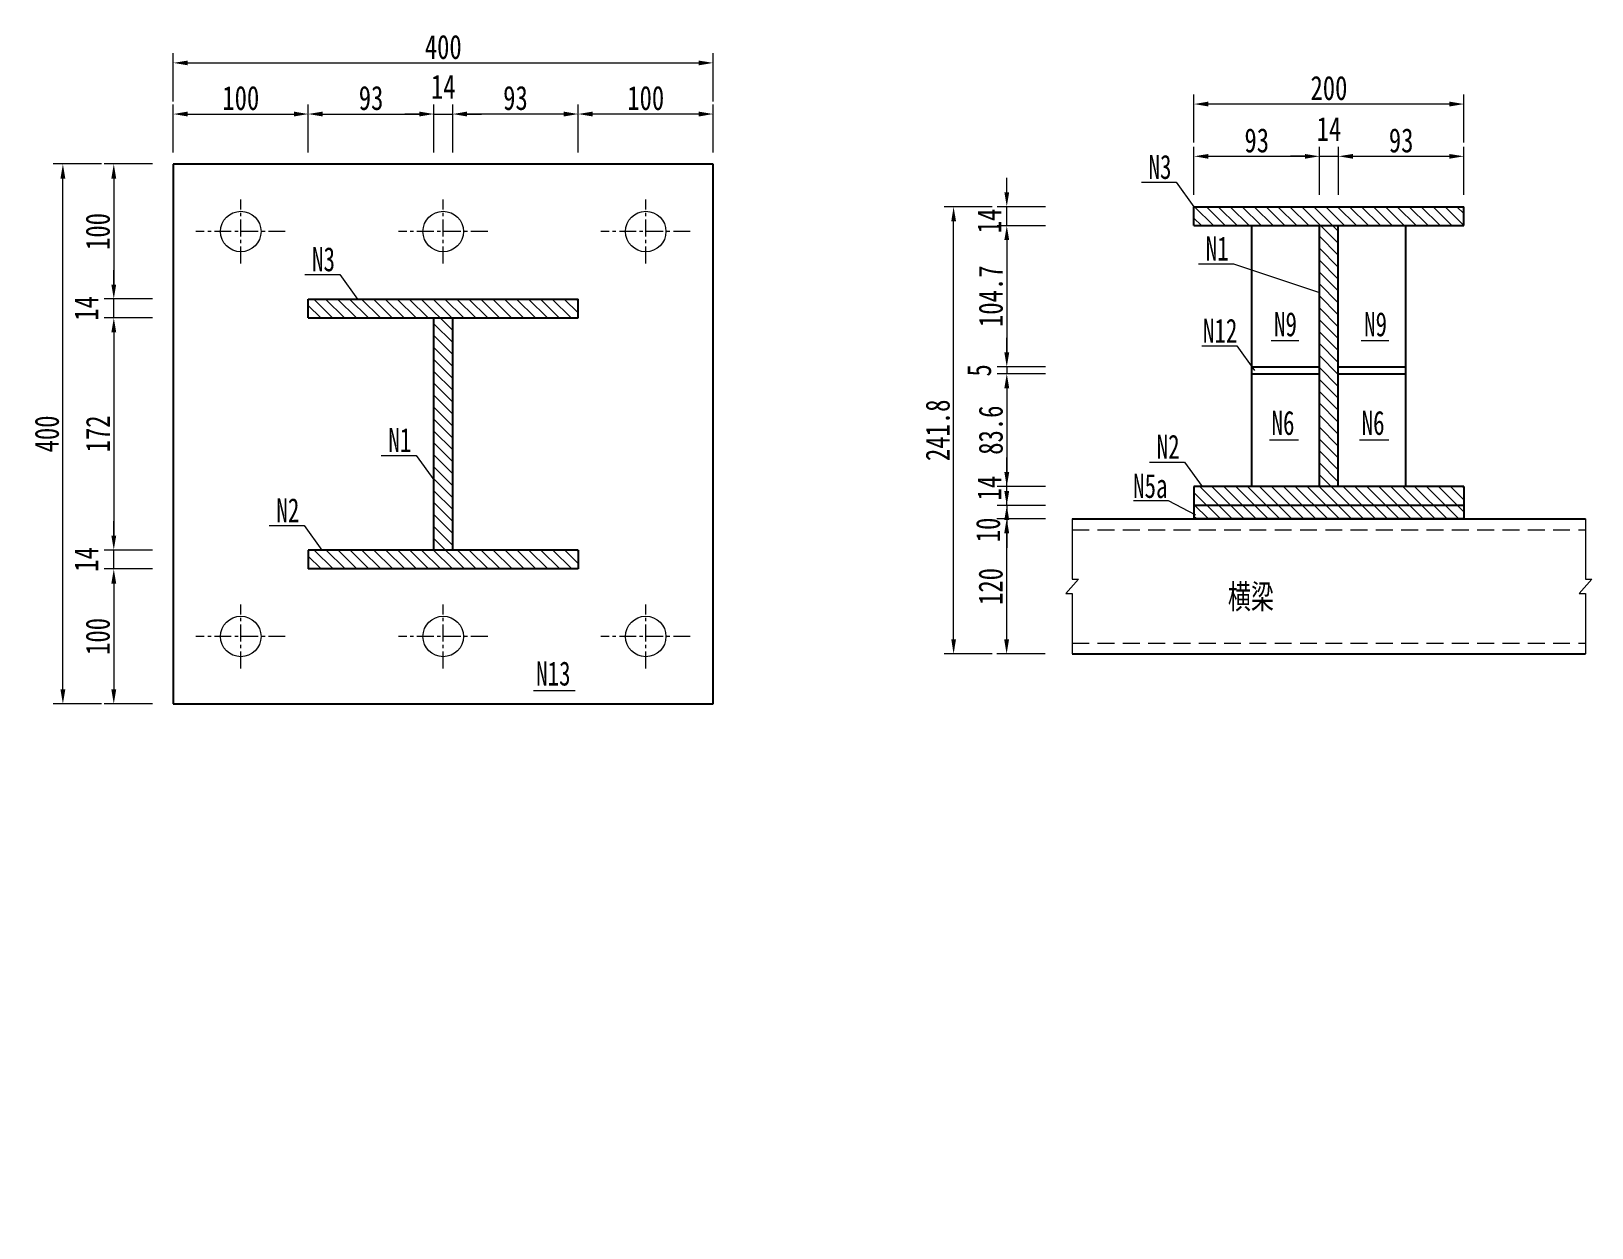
# Model space of a CAD drawing. Extents: x 98573 to 114325, y 0 to 100142.
# Drawn here: x 99855 to 101011, y 71827 to 72714 of the extents above; entities that cross this region are included whole.
import ezdxf

# ---------------------------------------------------------------- set-up
doc = ezdxf.new("R2010")
doc.units = 0
doc.header["$MEASUREMENT"] = 0
doc.linetypes.add('CENTERX2', pattern=[4, 2.5, -0.5, 0.5, -0.5])
doc.linetypes.add('DASHED2', pattern=[0.375, 0.25, -0.125])
doc.layers.get('Defpoints').update_dxf_attribs({"color": 9, "lineweight": 5})
for name, color, linetype, lineweight in [('dashed', 4, 'DASHED2', 5), ('中心线', 2, 'CENTERX2', 15), ('标注', 4, 'Continuous', 13), ('细线', 4, 'Continuous', 13), ('钢板单线', 6, 'Continuous', 25)]:
    doc.layers.add(name, color=color, linetype=linetype, lineweight=lineweight)
doc.styles.get("Standard").update_dxf_attribs({"font": '仿宋_GB2312.ttf', "width": 0.75})
doc.dimstyles.new('0.1', dxfattribs={"dimscale": 0, "dimtxt": 2.5, "dimasz": 1.5, "dimexe": 1, "dimexo": 1, "dimgap": 0.4, "dimtad": 1, "dimdec": 1, "dimdsep": 46, "dimtxsty": 'Standard', "dimcen": 0.2, "dimclrd": 256, "dimclre": 256, "dimclrt": 256, "dimadec": 3, "dimazin": 2, "dimtfac": 1, "dimtdec": 1, "dimtmove": 2, "dimatfit": 3, "dimfxl": 4, "dimfxlon": 1, "dimtolj": 1, "dimtzin": 0, "dimlwd": -1, "dimlwe": -1, "dimarcsym": 0})

# ---------------------------------------------------------------- blocks, each defined once
blk = doc.blocks.new('*D1183')
at = {"layer": 'Defpoints', "color": 0, "transparency": 16777216}
for p in [(100063.1, 72615.5), (99916.1, 72515.5), (100060.2, 72515.5)]:
    blk.add_point(p, dxfattribs=at)
at = {"layer": '标注', "transparency": 16777216}
for p, q in [((99944.7, 72615.5), (99909, 72615.5)), ((99944.7, 72515.5), (99909, 72515.5))]:
    blk.add_line(p, q, dxfattribs=at)
at = {"layer": '标注', "color": 4, "transparency": 16777216}
blk.add_line((99916.1, 72604.7), (99916.1, 72526.2), dxfattribs=at)
for points in [[(99914.3, 72604.7), (99917.9, 72604.7), (99916.1, 72615.5)], [(99914.3, 72526.2), (99917.9, 72526.2), (99916.1, 72515.5)]]:
    blk.add_solid(points, dxfattribs=at)
at = {"layer": '标注', "transparency": 16777216, "insert": (99904.3, 72565.5), "char_height": 17.86, "attachment_point": 5, "rotation": 90}
blk.add_mtext('\\A1;100', dxfattribs=at)
blk = doc.blocks.new('*D1184')
at = {"layer": 'Defpoints', "color": 0, "transparency": 16777216}
for p in [(99916.1, 72515.5), (100060.2, 72515.5), (100060.2, 72501.5)]:
    blk.add_point(p, dxfattribs=at)
at = {"layer": '标注', "color": 4, "transparency": 16777216}
for p, q in [((99916.1, 72526.2), (99916.1, 72536.9)), ((99916.1, 72501.5), (99916.1, 72515.5)), ((99916.1, 72490.7), (99916.1, 72480))]:
    blk.add_line(p, q, dxfattribs=at)
at = {"layer": '标注', "transparency": 16777216}
for p, q in [((99944.7, 72515.5), (99909, 72515.5)), ((99944.7, 72501.5), (99909, 72501.5))]:
    blk.add_line(p, q, dxfattribs=at)
at = {"layer": '标注', "color": 4, "transparency": 16777216}
for points in [[(99914.3, 72526.2), (99917.9, 72526.2), (99916.1, 72515.5)], [(99914.3, 72490.7), (99917.9, 72490.7), (99916.1, 72501.5)]]:
    blk.add_solid(points, dxfattribs=at)
at = {"layer": '标注', "transparency": 16777216, "insert": (99895.7, 72508.5), "char_height": 17.86, "attachment_point": 5, "rotation": 90}
blk.add_mtext('\\A1;14', dxfattribs=at)
blk = doc.blocks.new('*D1185')
at = {"layer": 'Defpoints', "color": 0, "transparency": 16777216}
for p in [(100060.2, 72501.5), (99916.1, 72329.5), (100060.2, 72329.5)]:
    blk.add_point(p, dxfattribs=at)
at = {"layer": '标注', "transparency": 16777216}
for p, q in [((99944.7, 72501.5), (99909, 72501.5)), ((99944.7, 72329.5), (99909, 72329.5))]:
    blk.add_line(p, q, dxfattribs=at)
at = {"layer": '标注', "color": 4, "transparency": 16777216}
blk.add_line((99916.1, 72490.7), (99916.1, 72340.2), dxfattribs=at)
for points in [[(99914.3, 72490.7), (99917.9, 72490.7), (99916.1, 72501.5)], [(99914.3, 72340.2), (99917.9, 72340.2), (99916.1, 72329.5)]]:
    blk.add_solid(points, dxfattribs=at)
at = {"layer": '标注', "transparency": 16777216, "insert": (99904.3, 72415.5), "char_height": 17.86, "attachment_point": 5, "rotation": 90}
blk.add_mtext('\\A1;172', dxfattribs=at)
blk = doc.blocks.new('*D1186')
at = {"layer": 'Defpoints', "color": 0, "transparency": 16777216}
for p in [(99916.1, 72329.5), (100060.2, 72329.5), (100060.2, 72315.5)]:
    blk.add_point(p, dxfattribs=at)
at = {"layer": '标注', "color": 4, "transparency": 16777216}
for p, q in [((99916.1, 72340.2), (99916.1, 72350.9)), ((99916.1, 72315.5), (99916.1, 72329.5)), ((99916.1, 72304.7), (99916.1, 72294))]:
    blk.add_line(p, q, dxfattribs=at)
at = {"layer": '标注', "transparency": 16777216}
for p, q in [((99944.7, 72329.5), (99909, 72329.5)), ((99944.7, 72315.5), (99909, 72315.5))]:
    blk.add_line(p, q, dxfattribs=at)
at = {"layer": '标注', "color": 4, "transparency": 16777216}
for points in [[(99914.3, 72340.2), (99917.9, 72340.2), (99916.1, 72329.5)], [(99914.3, 72304.7), (99917.9, 72304.7), (99916.1, 72315.5)]]:
    blk.add_solid(points, dxfattribs=at)
at = {"layer": '标注', "transparency": 16777216, "insert": (99895.7, 72322.5), "char_height": 17.86, "attachment_point": 5, "rotation": 90}
blk.add_mtext('\\A1;14', dxfattribs=at)
blk = doc.blocks.new('*D1187')
at = {"layer": 'Defpoints', "color": 0, "transparency": 16777216}
for p in [(100060.2, 72315.5), (99916.1, 72215.5), (100060.2, 72215.5)]:
    blk.add_point(p, dxfattribs=at)
at = {"layer": '标注', "transparency": 16777216}
for p, q in [((99944.7, 72315.5), (99909, 72315.5)), ((99944.7, 72215.5), (99909, 72215.5))]:
    blk.add_line(p, q, dxfattribs=at)
at = {"layer": '标注', "color": 4, "transparency": 16777216}
blk.add_line((99916.1, 72304.7), (99916.1, 72226.2), dxfattribs=at)
for points in [[(99914.3, 72304.7), (99917.9, 72304.7), (99916.1, 72315.5)], [(99914.3, 72226.2), (99917.9, 72226.2), (99916.1, 72215.5)]]:
    blk.add_solid(points, dxfattribs=at)
at = {"layer": '标注', "transparency": 16777216, "insert": (99904.3, 72265.5), "char_height": 17.86, "attachment_point": 5, "rotation": 90}
blk.add_mtext('\\A1;100', dxfattribs=at)
blk = doc.blocks.new('*D1188')
at = {"layer": 'Defpoints', "color": 0, "transparency": 16777216}
for p in [(99878.4, 72615.5), (99960.2, 72615.5), (99960.2, 72215.5)]:
    blk.add_point(p, dxfattribs=at)
at = {"layer": '标注', "transparency": 16777216}
for p, q in [((99907, 72615.5), (99871.3, 72615.5)), ((99907, 72215.5), (99871.3, 72215.5))]:
    blk.add_line(p, q, dxfattribs=at)
at = {"layer": '标注', "color": 4, "transparency": 16777216}
blk.add_line((99878.4, 72226.2), (99878.4, 72604.7), dxfattribs=at)
for points in [[(99876.6, 72604.7), (99880.2, 72604.7), (99878.4, 72615.5)], [(99876.6, 72226.2), (99880.2, 72226.2), (99878.4, 72215.5)]]:
    blk.add_solid(points, dxfattribs=at)
at = {"layer": '标注', "transparency": 16777216, "insert": (99866.6, 72415.5), "char_height": 17.86, "attachment_point": 5, "rotation": 90}
blk.add_mtext('\\A1;400', dxfattribs=at)
blk = doc.blocks.new('*D1189')
at = {"layer": 'Defpoints', "color": 0, "transparency": 16777216}
for p in [(100060.2, 72652.5), (99960.2, 72615.5), (100060.2, 72515.5)]:
    blk.add_point(p, dxfattribs=at)
at = {"layer": '标注', "transparency": 16777216}
for p, q in [((99960.2, 72623.9), (99960.2, 72659.6)), ((100060.2, 72623.9), (100060.2, 72659.6))]:
    blk.add_line(p, q, dxfattribs=at)
at = {"layer": '标注', "color": 4, "transparency": 16777216}
blk.add_line((99970.9, 72652.5), (100049.5, 72652.5), dxfattribs=at)
for points in [[(99970.9, 72654.3), (99970.9, 72650.7), (99960.2, 72652.5)], [(100049.5, 72654.3), (100049.5, 72650.7), (100060.2, 72652.5)]]:
    blk.add_solid(points, dxfattribs=at)
at = {"layer": '标注', "transparency": 16777216, "insert": (100010.2, 72664.3), "char_height": 17.86, "attachment_point": 5}
blk.add_mtext('\\A1;100', dxfattribs=at)
blk = doc.blocks.new('*D1190')
at = {"layer": 'Defpoints', "color": 0, "transparency": 16777216}
for p in [(100153.2, 72652.5), (100060.2, 72515.5), (100153.2, 72501.4)]:
    blk.add_point(p, dxfattribs=at)
at = {"layer": '标注', "transparency": 16777216}
for p, q in [((100060.2, 72623.9), (100060.2, 72659.6)), ((100153.2, 72623.9), (100153.2, 72659.6))]:
    blk.add_line(p, q, dxfattribs=at)
at = {"layer": '标注', "color": 4, "transparency": 16777216}
blk.add_line((100070.9, 72652.5), (100142.5, 72652.5), dxfattribs=at)
for points in [[(100070.9, 72654.3), (100070.9, 72650.7), (100060.2, 72652.5)], [(100142.5, 72654.3), (100142.5, 72650.7), (100153.2, 72652.5)]]:
    blk.add_solid(points, dxfattribs=at)
at = {"layer": '标注', "transparency": 16777216, "insert": (100106.7, 72664.3), "char_height": 17.86, "attachment_point": 5}
blk.add_mtext('\\A1;93', dxfattribs=at)
blk = doc.blocks.new('*D1191')
at = {"layer": 'Defpoints', "color": 0, "transparency": 16777216}
for p in [(100167.2, 72652.5), (100153.2, 72472.3), (100167.2, 72472.3)]:
    blk.add_point(p, dxfattribs=at)
at = {"layer": '标注', "transparency": 16777216}
for p, q in [((100153.2, 72623.9), (100153.2, 72659.6)), ((100167.2, 72623.9), (100167.2, 72659.6))]:
    blk.add_line(p, q, dxfattribs=at)
at = {"layer": '标注', "color": 4, "transparency": 16777216}
for p, q in [((100142.5, 72652.5), (100131.8, 72652.5)), ((100153.2, 72652.5), (100167.2, 72652.5)), ((100177.9, 72652.5), (100188.6, 72652.5))]:
    blk.add_line(p, q, dxfattribs=at)
for points in [[(100142.5, 72654.3), (100142.5, 72650.7), (100153.2, 72652.5)], [(100177.9, 72654.3), (100177.9, 72650.7), (100167.2, 72652.5)]]:
    blk.add_solid(points, dxfattribs=at)
at = {"layer": '标注', "transparency": 16777216, "insert": (100160.2, 72672.8), "char_height": 17.86, "attachment_point": 5}
blk.add_mtext('\\A1;14', dxfattribs=at)
blk = doc.blocks.new('*D926')
at = {"layer": 'Defpoints', "color": 0, "transparency": 16777216}
for p in [(100260.2, 72652.5), (100360.2, 72615.5), (100260.2, 72515.5)]:
    blk.add_point(p, dxfattribs=at)
at = {"layer": '标注', "transparency": 16777216}
for p, q in [((100260.2, 72623.9), (100260.2, 72659.6)), ((100360.2, 72623.9), (100360.2, 72659.6))]:
    blk.add_line(p, q, dxfattribs=at)
at = {"layer": '标注', "color": 4, "transparency": 16777216}
blk.add_line((100349.5, 72652.5), (100270.9, 72652.5), dxfattribs=at)
for points in [[(100270.9, 72654.3), (100270.9, 72650.7), (100260.2, 72652.5)], [(100349.5, 72654.3), (100349.5, 72650.7), (100360.2, 72652.5)]]:
    blk.add_solid(points, dxfattribs=at)
at = {"layer": '标注', "transparency": 16777216, "insert": (100310.2, 72664.3), "char_height": 17.86, "attachment_point": 5}
blk.add_mtext('\\A1;100', dxfattribs=at)
blk = doc.blocks.new('*D927')
at = {"layer": 'Defpoints', "color": 0, "transparency": 16777216}
for p in [(100167.2, 72652.5), (100260.2, 72515.5), (100167.2, 72501.4)]:
    blk.add_point(p, dxfattribs=at)
at = {"layer": '标注', "transparency": 16777216}
for p, q in [((100167.2, 72623.9), (100167.2, 72659.6)), ((100260.2, 72623.9), (100260.2, 72659.6))]:
    blk.add_line(p, q, dxfattribs=at)
at = {"layer": '标注', "color": 4, "transparency": 16777216}
blk.add_line((100249.5, 72652.5), (100177.9, 72652.5), dxfattribs=at)
for points in [[(100177.9, 72654.3), (100177.9, 72650.7), (100167.2, 72652.5)], [(100249.5, 72654.3), (100249.5, 72650.7), (100260.2, 72652.5)]]:
    blk.add_solid(points, dxfattribs=at)
at = {"layer": '标注', "transparency": 16777216, "insert": (100213.7, 72664.3), "char_height": 17.86, "attachment_point": 5}
blk.add_mtext('\\A1;93', dxfattribs=at)
blk = doc.blocks.new('*D1162')
at = {"layer": 'Defpoints', "color": 0, "transparency": 16777216}
for p in [(100360.2, 72690.4), (99960.2, 72615.5), (100360.2, 72615.5)]:
    blk.add_point(p, dxfattribs=at)
at = {"layer": '标注', "transparency": 16777216}
for p, q in [((99960.2, 72661.8), (99960.2, 72697.5)), ((100360.2, 72661.8), (100360.2, 72697.5))]:
    blk.add_line(p, q, dxfattribs=at)
at = {"layer": '标注', "color": 4, "transparency": 16777216}
blk.add_line((99970.9, 72690.4), (100349.5, 72690.4), dxfattribs=at)
for points in [[(99970.9, 72692.1), (99970.9, 72688.6), (99960.2, 72690.4)], [(100349.5, 72692.1), (100349.5, 72688.6), (100360.2, 72690.4)]]:
    blk.add_solid(points, dxfattribs=at)
at = {"layer": '标注', "transparency": 16777216, "insert": (100160.2, 72702.1), "char_height": 17.86, "attachment_point": 5}
blk.add_mtext('\\A1;400', dxfattribs=at)
blk = doc.blocks.new('*D1163')
at = {"layer": 'Defpoints', "color": 0, "transparency": 16777216}
for p in [(100809.4, 72621.2), (100716.4, 72583.8), (100809.4, 72569.8)]:
    blk.add_point(p, dxfattribs=at)
at = {"layer": '标注', "transparency": 16777216}
for p, q in [((100716.4, 72592.6), (100716.4, 72628.3)), ((100809.4, 72592.6), (100809.4, 72628.3))]:
    blk.add_line(p, q, dxfattribs=at)
at = {"layer": '标注', "color": 4, "transparency": 16777216}
blk.add_line((100727.1, 72621.2), (100798.6, 72621.2), dxfattribs=at)
for points in [[(100727.1, 72622.9), (100727.1, 72619.4), (100716.4, 72621.2)], [(100798.6, 72622.9), (100798.6, 72619.4), (100809.4, 72621.2)]]:
    blk.add_solid(points, dxfattribs=at)
at = {"layer": '标注', "transparency": 16777216, "insert": (100762.9, 72632.9), "char_height": 17.86, "attachment_point": 5}
blk.add_mtext('\\A1;93', dxfattribs=at)
blk = doc.blocks.new('*D928')
at = {"layer": 'Defpoints', "color": 0, "transparency": 16777216}
for p in [(100823.4, 72621.2), (100809.4, 72569.8), (100823.4, 72569.8)]:
    blk.add_point(p, dxfattribs=at)
at = {"layer": '标注', "transparency": 16777216}
for p, q in [((100809.4, 72592.6), (100809.4, 72628.3)), ((100823.4, 72592.6), (100823.4, 72628.3))]:
    blk.add_line(p, q, dxfattribs=at)
at = {"layer": '标注', "color": 4, "transparency": 16777216}
for p, q in [((100798.6, 72621.2), (100787.9, 72621.2)), ((100809.4, 72621.2), (100823.4, 72621.2)), ((100834.1, 72621.2), (100844.8, 72621.2))]:
    blk.add_line(p, q, dxfattribs=at)
for points in [[(100798.6, 72622.9), (100798.6, 72619.4), (100809.4, 72621.2)], [(100834.1, 72622.9), (100834.1, 72619.4), (100823.4, 72621.2)]]:
    blk.add_solid(points, dxfattribs=at)
at = {"layer": '标注', "transparency": 16777216, "insert": (100816.4, 72641.5), "char_height": 17.86, "attachment_point": 5}
blk.add_mtext('\\A1;14', dxfattribs=at)
blk = doc.blocks.new('*D1164')
at = {"layer": 'Defpoints', "color": 0, "transparency": 16777216}
for p in [(100916.4, 72621.2), (100823.4, 72569.8), (100916.4, 47180.8)]:
    blk.add_point(p, dxfattribs=at)
at = {"layer": '标注', "transparency": 16777216}
for p, q in [((100823.4, 72592.6), (100823.4, 72628.3)), ((100916.4, 72592.6), (100916.4, 72628.3))]:
    blk.add_line(p, q, dxfattribs=at)
at = {"layer": '标注', "color": 4, "transparency": 16777216}
blk.add_line((100834.1, 72621.2), (100905.6, 72621.2), dxfattribs=at)
for points in [[(100834.1, 72622.9), (100834.1, 72619.4), (100823.4, 72621.2)], [(100905.6, 72622.9), (100905.6, 72619.4), (100916.4, 72621.2)]]:
    blk.add_solid(points, dxfattribs=at)
at = {"layer": '标注', "transparency": 16777216, "insert": (100869.9, 72632.9), "char_height": 17.86, "attachment_point": 5}
blk.add_mtext('\\A1;93', dxfattribs=at)
blk = doc.blocks.new('*D1165')
at = {"layer": 'Defpoints', "color": 0, "transparency": 16777216}
for p in [(100716.4, 72659.9), (100716.4, 72583.8), (100916.4, 72583.8)]:
    blk.add_point(p, dxfattribs=at)
at = {"layer": '标注', "transparency": 16777216}
for p, q in [((100716.4, 72631.3), (100716.4, 72667)), ((100916.4, 72631.3), (100916.4, 72667))]:
    blk.add_line(p, q, dxfattribs=at)
at = {"layer": '标注', "color": 4, "transparency": 16777216}
blk.add_line((100905.6, 72659.9), (100727.1, 72659.9), dxfattribs=at)
for points in [[(100727.1, 72661.7), (100727.1, 72658.1), (100716.4, 72659.9)], [(100905.6, 72661.7), (100905.6, 72658.1), (100916.4, 72659.9)]]:
    blk.add_solid(points, dxfattribs=at)
at = {"layer": '标注', "transparency": 16777216, "insert": (100816.4, 72671.7), "char_height": 17.86, "attachment_point": 5}
blk.add_mtext('\\A1;200', dxfattribs=at)
blk = doc.blocks.new('*D929')
at = {"layer": 'Defpoints', "color": 0, "transparency": 16777216}
for p in [(100577.7, 72583.8), (100716.4, 72583.8), (100716.4, 72569.8)]:
    blk.add_point(p, dxfattribs=at)
at = {"layer": '标注', "color": 4, "transparency": 16777216}
for p, q in [((100577.7, 72594.6), (100577.7, 72605.3)), ((100577.7, 72569.8), (100577.7, 72583.8)), ((100577.7, 72559.1), (100577.7, 72548.4))]:
    blk.add_line(p, q, dxfattribs=at)
at = {"layer": '标注', "transparency": 16777216}
for p, q in [((100606.3, 72583.8), (100570.5, 72583.8)), ((100606.3, 72569.8), (100570.5, 72569.8))]:
    blk.add_line(p, q, dxfattribs=at)
at = {"layer": '标注', "color": 4, "transparency": 16777216}
for points in [[(100575.9, 72594.6), (100579.5, 72594.6), (100577.7, 72583.8)], [(100575.9, 72559.1), (100579.5, 72559.1), (100577.7, 72569.8)]]:
    blk.add_solid(points, dxfattribs=at)
at = {"layer": '标注', "transparency": 16777216, "insert": (100564.7, 72573.3), "char_height": 17.86, "attachment_point": 5, "rotation": 90}
blk.add_mtext('\\A1;14', dxfattribs=at)
blk = doc.blocks.new('*D930')
at = {"layer": 'Defpoints', "color": 0, "transparency": 16777216}
for p in [(100577.7, 72376.5), (100625.1, 72376.5), (100625.1, 72362.5)]:
    blk.add_point(p, dxfattribs=at)
at = {"layer": '标注', "color": 4, "transparency": 16777216}
for p, q in [((100577.7, 72387.3), (100577.7, 72398)), ((100577.7, 72362.5), (100577.7, 72376.5)), ((100577.7, 72351.8), (100577.7, 72341.1))]:
    blk.add_line(p, q, dxfattribs=at)
at = {"layer": '标注', "transparency": 16777216}
for p, q in [((100606.3, 72376.5), (100570.5, 72376.5)), ((100606.3, 72362.5), (100570.5, 72362.5))]:
    blk.add_line(p, q, dxfattribs=at)
at = {"layer": '标注', "color": 4, "transparency": 16777216}
for points in [[(100575.9, 72387.3), (100579.5, 72387.3), (100577.7, 72376.5)], [(100575.9, 72351.8), (100579.5, 72351.8), (100577.7, 72362.5)]]:
    blk.add_solid(points, dxfattribs=at)
at = {"layer": '标注', "transparency": 16777216, "insert": (100564.7, 72375.3), "char_height": 17.86, "attachment_point": 5, "rotation": 90}
blk.add_mtext('\\A1;14', dxfattribs=at)
blk = doc.blocks.new('*D931')
at = {"layer": 'Defpoints', "color": 0, "transparency": 16777216}
for p in [(100625.1, 72362.5), (100577.7, 72352.5), (100625.1, 72352.5)]:
    blk.add_point(p, dxfattribs=at)
at = {"layer": '标注', "color": 4, "transparency": 16777216}
for p, q in [((100577.7, 72373.3), (100577.7, 72384)), ((100577.7, 72362.5), (100577.7, 72352.5)), ((100577.7, 72341.8), (100577.7, 72331.1))]:
    blk.add_line(p, q, dxfattribs=at)
at = {"layer": '标注', "transparency": 16777216}
for p, q in [((100606.3, 72362.5), (100570.5, 72362.5)), ((100606.3, 72352.5), (100570.5, 72352.5))]:
    blk.add_line(p, q, dxfattribs=at)
at = {"layer": '标注', "color": 4, "transparency": 16777216}
for points in [[(100575.9, 72373.3), (100579.5, 72373.3), (100577.7, 72362.5)], [(100575.9, 72341.8), (100579.5, 72341.8), (100577.7, 72352.5)]]:
    blk.add_solid(points, dxfattribs=at)
at = {"layer": '标注', "transparency": 16777216, "insert": (100563.9, 72344.4), "char_height": 17.86, "attachment_point": 5, "rotation": 90}
blk.add_mtext('\\A1;10', dxfattribs=at)
blk = doc.blocks.new('*D1166')
at = {"layer": 'Defpoints', "color": 0, "transparency": 16777216}
for p in [(100660.3, 72352.5), (100577.6, 72252.5), (100660.3, 72252.5)]:
    blk.add_point(p, dxfattribs=at)
at = {"layer": '标注', "transparency": 16777216}
for p, q in [((100606.1, 72352.5), (100570.4, 72352.5)), ((100606.1, 72252.5), (100570.4, 72252.5))]:
    blk.add_line(p, q, dxfattribs=at)
at = {"layer": '标注', "color": 4, "transparency": 16777216}
blk.add_line((100577.6, 72341.8), (100577.6, 72263.3), dxfattribs=at)
for points in [[(100575.8, 72341.8), (100579.4, 72341.8), (100577.6, 72352.5)], [(100575.8, 72263.3), (100579.4, 72263.3), (100577.6, 72252.5)]]:
    blk.add_solid(points, dxfattribs=at)
at = {"layer": '标注', "transparency": 16777216, "insert": (100565.8, 72302.5), "char_height": 17.86, "attachment_point": 5, "rotation": 90}
blk.add_mtext('\\A1;120', dxfattribs=at)
blk = doc.blocks.new('*D1167')
at = {"layer": 'Defpoints', "color": 0, "transparency": 16777216}
for p in [(100538.3, 72583.8), (100735.6, 72583.8), (100642.5, 72252.5)]:
    blk.add_point(p, dxfattribs=at)
at = {"layer": '标注', "transparency": 16777216}
for p, q in [((100566.9, 72583.8), (100531.2, 72583.8)), ((100566.9, 72252.5), (100531.2, 72252.5))]:
    blk.add_line(p, q, dxfattribs=at)
at = {"layer": '标注', "color": 4, "transparency": 16777216}
blk.add_line((100538.3, 72263.3), (100538.3, 72573.1), dxfattribs=at)
for points in [[(100536.6, 72573.1), (100540.1, 72573.1), (100538.3, 72583.8)], [(100536.6, 72263.3), (100540.1, 72263.3), (100538.3, 72252.5)]]:
    blk.add_solid(points, dxfattribs=at)
at = {"layer": '标注', "transparency": 16777216, "insert": (100526.6, 72418.2), "char_height": 17.86, "attachment_point": 5, "rotation": 90}
blk.add_mtext('\\A1;241.8', dxfattribs=at)
blk = doc.blocks.new('*D1330')
at = {"layer": 'Defpoints', "color": 0, "transparency": 16777216}
for p in [(100716.4, 72569.8), (100577.7, 72465.1), (100759.4, 72465.1)]:
    blk.add_point(p, dxfattribs=at)
at = {"layer": '标注', "transparency": 16777216}
for p, q in [((100606.3, 72569.8), (100570.5, 72569.8)), ((100606.3, 72465.1), (100570.5, 72465.1))]:
    blk.add_line(p, q, dxfattribs=at)
at = {"layer": '标注', "color": 4, "transparency": 16777216}
blk.add_line((100577.7, 72559.1), (100577.7, 72475.9), dxfattribs=at)
for points in [[(100575.9, 72559.1), (100579.5, 72559.1), (100577.7, 72569.8)], [(100575.9, 72475.9), (100579.5, 72475.9), (100577.7, 72465.1)]]:
    blk.add_solid(points, dxfattribs=at)
at = {"layer": '标注', "transparency": 16777216, "insert": (100565.9, 72517.5), "char_height": 17.86, "attachment_point": 5, "rotation": 90}
blk.add_mtext('\\A1;104.7', dxfattribs=at)
blk = doc.blocks.new('*D1331')
at = {"layer": 'Defpoints', "color": 0, "transparency": 16777216}
for p in [(100577.7, 72460.1), (100777.3, 72465.1), (100777.3, 72460.1)]:
    blk.add_point(p, dxfattribs=at)
at = {"layer": '标注', "color": 4, "transparency": 16777216}
for p, q in [((100577.7, 72475.9), (100577.7, 72486.6)), ((100577.7, 72465.1), (100577.7, 72460.1)), ((100577.7, 72449.4), (100577.7, 72438.7))]:
    blk.add_line(p, q, dxfattribs=at)
at = {"layer": '标注', "transparency": 16777216}
for p, q in [((100606.3, 72465.1), (100570.5, 72465.1)), ((100606.3, 72460.1), (100570.5, 72460.1))]:
    blk.add_line(p, q, dxfattribs=at)
at = {"layer": '标注', "color": 4, "transparency": 16777216}
for points in [[(100575.9, 72475.9), (100579.5, 72475.9), (100577.7, 72465.1)], [(100575.9, 72449.4), (100579.5, 72449.4), (100577.7, 72460.1)]]:
    blk.add_solid(points, dxfattribs=at)
at = {"layer": '标注', "transparency": 16777216, "insert": (100557.3, 72462.6), "char_height": 17.86, "attachment_point": 5, "rotation": 90}
blk.add_mtext('\\A1;5', dxfattribs=at)
blk = doc.blocks.new('*D1332')
at = {"layer": 'Defpoints', "color": 0, "transparency": 16777216}
for p in [(100777.3, 72460.1), (100577.7, 72376.5), (100777.3, 72376.5)]:
    blk.add_point(p, dxfattribs=at)
at = {"layer": '标注', "transparency": 16777216}
for p, q in [((100606.3, 72460.1), (100570.5, 72460.1)), ((100606.3, 72376.5), (100570.5, 72376.5))]:
    blk.add_line(p, q, dxfattribs=at)
at = {"layer": '标注', "color": 4, "transparency": 16777216}
blk.add_line((100577.7, 72449.4), (100577.7, 72387.3), dxfattribs=at)
for points in [[(100575.9, 72449.4), (100579.5, 72449.4), (100577.7, 72460.1)], [(100575.9, 72387.3), (100579.5, 72387.3), (100577.7, 72376.5)]]:
    blk.add_solid(points, dxfattribs=at)
at = {"layer": '标注', "transparency": 16777216, "insert": (100565.9, 72418.3), "char_height": 17.86, "attachment_point": 5, "rotation": 90}
blk.add_mtext('\\A1;83.6', dxfattribs=at)

msp = doc.modelspace()

# ---------------------------------------------------------------- hatches: boundary and pattern name
at = {"layer": '标注'}
h = msp.add_hatch(dxfattribs=at)
h.set_pattern_fill('ANSI31', color=256, scale=50, angle=-90, style=0)
h.set_pattern_definition([(315, (78397.455, 155060.2546), (4.4194174, 4.4194174), [])])
h.paths.add_polyline_path([(100916.35221, 72569.84186), (100916.35221, 72583.84186), (100716.35221, 72583.84186), (100716.35221, 72569.84186)])
h.paths.add_polyline_path([(100823.35221, 72376.54186), (100823.35221, 72569.84186), (100809.35221, 72569.84186), (100809.35221, 72376.54186)])
h.paths.add_polyline_path([(100916.35221, 72352.54186), (100916.35221, 72376.54186), (100716.35221, 72376.54186), (100716.35221, 72352.54186)])
h = msp.add_hatch(dxfattribs=at)
h.set_pattern_fill('ANSI31', color=256, scale=50, angle=-90, style=0)
h.set_pattern_definition([(315, (77741.295, 155013.1644), (4.4194174, 4.4194174), [])])
h.paths.add_polyline_path([(100260.19265, 72501.45169), (100260.19265, 72515.45169), (100060.19265, 72515.45169), (100060.19265, 72501.45169)])
h.paths.add_polyline_path([(100167.19265, 72329.45169), (100167.19265, 72501.45169), (100153.19265, 72501.45169), (100153.19265, 72329.45169)])
h.paths.add_polyline_path([(100260.19265, 72315.45169), (100260.19265, 72329.45169), (100060.19265, 72329.45169), (100060.19265, 72315.45169)])

# ---------------------------------------------------------------- linework, layer by layer
at = {"layer": 'dashed', "ltscale": 50}
for p, q in [((100626.22544, 72344.54186), (101006.47899, 72344.54186)), ((100626.22544, 72260.54186), (101006.47899, 72260.54186))]:
    msp.add_line(p, q, dxfattribs=at)
at = {"layer": '中心线', "ltscale": 5}
for p, q in [((100010.19265, 72541.80994), (100010.19265, 72589.09343)), ((100160.19265, 72541.80994), (100160.19265, 72589.09343)), ((100310.19265, 72541.80994), (100310.19265, 72589.09343)), ((100043.18155, 72565.45169), (99976.94297, 72565.45169)), ((100193.18155, 72565.45169), (100126.94297, 72565.45169)), ((100343.18155, 72565.45169), (100276.94297, 72565.45169)), ((100010.19265, 72241.80994), (100010.19265, 72289.09343)), ((100160.19265, 72241.80994), (100160.19265, 72289.09343)), ((100310.19265, 72241.80994), (100310.19265, 72289.09343)), ((100043.18155, 72265.45169), (99976.94297, 72265.45169)), ((100193.18155, 72265.45169), (100126.94297, 72265.45169)), ((100343.18155, 72265.45169), (100276.94297, 72265.45169))]:
    msp.add_line(p, q, dxfattribs=at)
at = {"layer": '标注'}
for p, q in [((100677.43918, 72601.95369), (100703.25967, 72601.95369)), ((100703.25967, 72601.95369), (100716.35221, 72583.84186)), ((100719.83719, 72541.49595), (100745.65769, 72541.49595)), ((100745.65769, 72541.49595), (100809.35221, 72520.36587)), ((100057.711, 72533.56352), (100083.5315, 72533.56352)), ((100083.5315, 72533.56352), (100096.62404, 72515.45169)), ((100722.30069, 72480.67428), (100748.12119, 72480.67428)), ((100748.12119, 72480.67428), (100761.21372, 72462.56245)), ((100114.27961, 72399.65271), (100140.10011, 72399.65271)), ((100140.10011, 72399.65271), (100153.19265, 72381.54088)), ((100683.47544, 72394.65369), (100709.29593, 72394.65369)), ((100709.29593, 72394.65369), (100722.38847, 72376.54186)), ((100671.4857, 72366.29263), (100697.3062, 72366.29263)), ((100697.3062, 72366.29263), (100717.60841, 72355.45908)), ((100031.30364, 72347.56352), (100057.12414, 72347.56352)), ((100057.12414, 72347.56352), (100070.21668, 72329.45169)), ((100226.9626, 72225.34319), (100258.00627, 72225.34319))]:
    msp.add_line(p, q, dxfattribs=at)
for points in [[(100626.22544, 72352.54186), (100626.22544, 72307.86186), (100630.88044, 72307.86186), (100621.57044, 72297.22186), (100626.22544, 72297.22186), (100626.22544, 72252.54186)], [(101006.47899, 72352.54186), (101006.47899, 72307.86186), (101011.13399, 72307.86186), (101001.82399, 72297.22186), (101006.47899, 72297.22186), (101006.47899, 72252.54186)]]:
    msp.add_lwpolyline(points, dxfattribs=at)
for centre in [(100010.19265, 72565.45169), (100160.19265, 72565.45169), (100310.19265, 72565.45169), (100010.19265, 72265.45169), (100160.19265, 72265.45169), (100310.19265, 72265.45169)]:
    msp.add_circle(centre, 15, dxfattribs=at)
at = {"layer": '细线'}
for p, q in [((100773.61308, 72484.84678), (100793.98737, 72484.84678)), ((100840.36458, 72484.84678), (100860.73887, 72484.84678)), ((100772.38517, 72411.02766), (100793.90019, 72411.02766)), ((100839.13667, 72411.02766), (100860.65169, 72411.02766))]:
    msp.add_line(p, q, dxfattribs=at)
at = {"layer": '钢板单线', "color": 1}
for p, q in [((100360.19265, 72615.45169), (99960.19265, 72615.45169)), ((99960.19265, 72615.45169), (99960.19265, 72215.45169)), ((100360.19265, 72215.45169), (100360.19265, 72615.45169)), ((100716.35221, 72583.84186), (100916.35221, 72583.84186)), ((100716.35221, 72569.84186), (100716.35221, 72583.84186)), ((100916.35221, 72569.84186), (100916.35221, 72583.84186)), ((100716.35221, 72569.84186), (100916.35221, 72569.84186)), ((100759.35221, 72376.54186), (100759.35221, 72569.84186)), ((100809.35221, 72376.54186), (100809.35221, 72569.84186)), ((100823.35221, 72376.54186), (100823.35221, 72569.84186)), ((100873.35221, 72376.54186), (100873.35221, 72569.84186)), ((100060.19265, 72515.45169), (100260.19265, 72515.45169)), ((100060.19265, 72501.45169), (100060.19265, 72515.45169)), ((100260.19265, 72501.45169), (100260.19265, 72515.45169)), ((100060.19265, 72501.45169), (100260.19265, 72501.45169)), ((100153.19265, 72329.45169), (100153.19265, 72501.35991)), ((100167.19265, 72329.45169), (100167.19265, 72501.35991)), ((100759.35221, 72465.14186), (100809.35221, 72465.14186)), ((100759.35221, 72460.14186), (100809.35221, 72460.14186)), ((100823.35221, 72465.14186), (100873.35221, 72465.14186)), ((100823.35221, 72460.14186), (100873.35221, 72460.14186)), ((100916.35221, 72376.54186), (100716.35221, 72376.54186)), ((100716.35221, 72376.54186), (100716.35221, 72362.54186)), ((100916.35221, 72376.54186), (100916.35221, 72362.54186)), ((100916.35221, 72362.54186), (100716.35221, 72362.54186)), ((100716.35221, 72362.54186), (100716.35221, 72352.54186)), ((100916.35221, 72362.54186), (100916.35221, 72352.54186)), ((100626.22544, 72352.54186), (101006.47899, 72352.54186)), ((100916.35221, 72352.54186), (100716.35221, 72352.54186)), ((100260.19265, 72329.45169), (100060.19265, 72329.45169)), ((100060.19265, 72329.45169), (100060.19265, 72315.45169)), ((100260.19265, 72329.45169), (100260.19265, 72315.45169)), ((100260.19265, 72315.45169), (100060.19265, 72315.45169)), ((100626.22544, 72252.54186), (101006.47899, 72252.54186)), ((99960.19265, 72215.45169), (100360.19265, 72215.45169))]:
    msp.add_line(p, q, dxfattribs=at)

# ---------------------------------------------------------------- texts
at = {"layer": '标注', "width": 0.7}
for s, p in [('N3', (100682.7197, 72604.41407)), ('N3', (100062.99153, 72536.0239)), ('N1', (100725.11772, 72543.95633)), ('N12', (100723.01928, 72483.01149)), ('N9', (100775.68771, 72487.88173)), ('N9', (100842.43921, 72487.88173)), ('N6', (100773.8589, 72414.79566)), ('N6', (100840.6104, 72414.79566)), ('N1', (100119.56014, 72402.11309)), ('N2', (100688.75597, 72397.11407)), ('N5a', (100671.28066, 72368.10333)), ('N2', (100036.58417, 72350.0239)), ('横梁', (100741.53274, 72286.04368)), ('N13', (100229.0046, 72229.12629))]:
    msp.add_text(s, height=17.857143, dxfattribs=at).set_placement(p)

# ---------------------------------------------------------------- dimensions: what is measured, and where the dimension line sits
at = {"layer": '标注'}
for base, p1, p2, picture, middle in [((100360.19265, 72690.35558), (99960.19265, 72615.45169), (100360.19265, 72615.45169), '*D1162', (100160.19265, 72702.14129)), ((100167.19265, 72652.47895), (100153.19265, 72472.3432), (100167.19265, 72472.3432), '*D1191', (100160.19265, 72672.83609)), ((100716.35221, 72659.86989), (100916.35221, 72583.84186), (100716.35221, 72583.84186), '*D1165', (100816.35221, 72671.65561)), ((100060.19265, 72652.47895), (99960.19265, 72615.45169), (100060.19265, 72515.45169), '*D1189', (100010.19265, 72664.26466)), ((100153.19265, 72652.47895), (100060.19265, 72515.45169), (100153.19265, 72501.35991), '*D1190', (100106.69265, 72664.26466)), ((100823.35221, 72621.15284), (100809.35221, 72569.75008), (100823.35221, 72569.75008), '*D928', (100816.35221, 72641.50998)), ((100809.35221, 72621.15284), (100716.35221, 72583.84186), (100809.35221, 72569.84186), '*D1163', (100762.85221, 72632.93856)), ((100916.35221, 72621.15284), (100823.35221, 72569.75008), (100916.35221, 47180.76654), '*D1164', (100869.85221, 72632.93856))]:
    dim = msp.add_linear_dim(base=base, p1=p1, p2=p2, dimstyle='0.1', override={"dimscale": 7.142857, "dimclrd": 4}, dxfattribs=at)
    dim.commit()
    dim.dimension.update_dxf_attribs({"geometry": picture, "text_midpoint": middle})
for base, p1, p2, angle, picture, middle in [((100167.19265, 72652.47895), (100260.19265, 72515.45169), (100167.19265, 72501.35991), 180, '*D927', (100213.69265, 72664.26466)), ((100260.19265, 72652.47895), (100360.19265, 72615.45169), (100260.19265, 72515.45169), 180, '*D926', (100310.19265, 72664.26466)), ((99878.42705, 72615.45169), (99960.19265, 72215.45169), (99960.19265, 72615.45169), 90, '*D1188', (99866.64134, 72415.45169)), ((99916.10547, 72515.45169), (100063.05696, 72615.45169), (100060.19265, 72515.45169), 90, '*D1183', (99904.31975, 72565.45169)), ((100577.68926, 72465.14186), (100716.35221, 72569.84186), (100759.35221, 72465.14186), 90, '*D1330', (100565.90354, 72517.49186)), ((99916.10547, 72515.45169), (100060.19265, 72501.45169), (100060.19265, 72515.45169), 90, '*D1184', (99895.74833, 72508.45169)), ((99916.10547, 72329.45169), (100060.19265, 72501.45169), (100060.19265, 72329.45169), 90, '*D1185', (99904.31975, 72415.45169)), ((100577.68926, 72460.14186), (100777.32039, 72465.14186), (100777.32039, 72460.14186), 90, '*D1331', (100557.33212, 72462.64186)), ((100577.68926, 72376.54186), (100777.32039, 72460.14186), (100777.32039, 72376.54186), 90, '*D1332', (100565.90354, 72418.34186)), ((99916.10547, 72329.45169), (100060.19265, 72315.45169), (100060.19265, 72329.45169), 90, '*D1186', (99895.74833, 72322.45169)), ((99916.10547, 72215.45169), (100060.19265, 72315.45169), (100060.19265, 72215.45169), 90, '*D1187', (99904.31975, 72265.45169))]:
    dim = msp.add_linear_dim(base=base, p1=p1, p2=p2, angle=angle, dimstyle='0.1', override={"dimscale": 7.142857, "dimclrd": 4}, dxfattribs=at)
    dim.commit()
    dim.dimension.update_dxf_attribs({"geometry": picture, "text_midpoint": middle})
for base, p1, p2, picture, middle in [((100577.68926, 72583.84186), (100716.35221, 72569.84186), (100716.35221, 72583.84186), '*D929', (100564.70676, 72573.25614)), ((100577.68926, 72376.54186), (100625.0659, 72362.54186), (100625.0659, 72376.54186), '*D930', (100564.66545, 72375.27922)), ((100577.68926, 72352.54186), (100625.0659, 72362.54186), (100625.0659, 72352.54186), '*D931', (100563.90165, 72344.37315))]:
    dim = msp.add_linear_dim(base=base, p1=p1, p2=p2, angle=90, dimstyle='0.1', override={"dimscale": 7.142857, "dimclrd": 4}, dxfattribs=at)
    dim.commit()
    dim.dimension.update_dxf_attribs({"geometry": picture, "text_midpoint": middle, "dimtype": 160})
for base, p1, p2, text, picture, middle in [((100538.34279, 72583.84186), (100642.46398, 72252.54186), (100735.62379, 72583.84186), '241.8', '*D1167', (100526.55708, 72418.19186)), ((100577.57021, 72252.54186), (100660.25551, 72352.54186), (100660.25551, 72252.54186), '120', '*D1166', (100565.7845, 72302.54186))]:
    dim = msp.add_linear_dim(base=base, p1=p1, p2=p2, angle=90, text=text, dimstyle='0.1', override={"dimscale": 7.142857, "dimclrd": 4}, dxfattribs=at)
    dim.commit()
    dim.dimension.update_dxf_attribs({"geometry": picture, "text_midpoint": middle})

doc.saveas('drawing.dxf')
